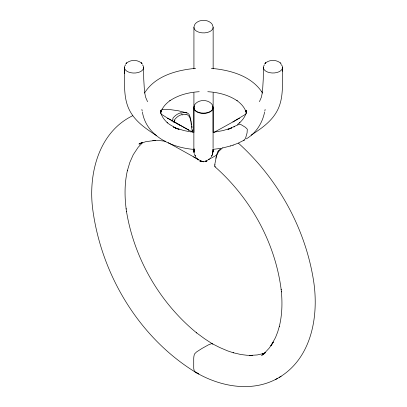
<?xml version="1.0" encoding="UTF-8"?>
<svg xmlns="http://www.w3.org/2000/svg" width="407" height="407" viewBox="0 0 407 407"><rect width="100%" height="100%" fill="white"/><g stroke="black" fill="none" stroke-linecap="round" stroke-linejoin="round"><path stroke-width="0.61" d="M193.905 132.387L193.92 92.755M193.93 68.798L193.93 27.371M213.12 132.392L213.136 92.76M213.146 68.803L213.146 27.376M263.365 67.46L263.273 78.968L262.5 91.687L261.421 97.125L259.452 101.679M194.042 152.93L193.89 150.834M213.075 151.134L213.11 150.142M282.422 71.235L282.575 67.582M246.357 113.405L246.489 110.297L246.281 112.729L246.459 111.543C245.686 116.087 242.776 119.958 239.392 122.945L239.952 122.502L237.393 124.496M214.677 165.425L214.81 166.6L215.501 166.885M192.104 132.061L192.104 131.029A27.579 21.306 -64.9 0 0 192.018 129.645C190.72 124.863 191.916 117.704 187.362 114.708A10.297 7.896 -78.3 0 0 186.009 114.433M213.024 151.648A12.637 12.627 0.7 0 0 213.11 150.392L212.429 154.869M193.88 150.946L194.037 148.87L194.037 152.9M213.095 150.951L212.418 154.899M193.88 150.804L194.042 148.998M192.308 131.634L192.328 130.23M233.944 127.126L234.325 126.419L239.647 124.176A1.297 0.748 60 0 1 239.871 124.176L240.206 124.277A12.775 7.377 60 0 1 241.336 124.812L245.436 127.31L247.303 129.222L247.074 132.901L245.558 138.207L244.342 140.069L237.912 143.274L233.008 145.151M214.754 164.57L216.168 157.601M264.815 111.045L265.14 109.447M160.755 113.105L161.376 110.699L161.116 111.538C162.724 106.98 166.229 103.353 170.095 100.58L169.821 100.778C178.454 94.907 188.914 92.343 199.232 91.702M264.596 112.108C262.423 123.041 255.998 133.165 246.296 138.884M215.832 158.201L215.913 157.85M213.075 150.509L212.673 151.353M216.265 156.441L216.356 156.09M216.692 155.774L216.799 155.423M216.921 154.136L217.033 153.79A25.168 12.866 -42 0 1 217.135 153.444M217.358 152.839L217.547 152.355M217.206 154.233L218.951 151.15L222.807 147.675M217.679 152.05L217.933 151.552M212.037 155.23L211.543 156.202A11.32 11.31 0.7 0 1 211.406 156.436M173.616 122.288L174.389 120.965M171.795 121.108L173.153 119.007M144.541 93.025C155.123 75.875 176.765 70.055 195.645 68.361M217.969 151.485L218.34 150.911M194.648 24.598C198.524 18.88 208.557 18.88 212.434 24.598M194.577 104.813C198.453 99.099 208.486 99.099 212.362 104.813M174.598 120.655L174.883 120.253M218.432 150.783L221.169 148.184M125.646 63.975C129.797 59.269 138.278 59.269 142.425 63.975M264.586 63.94C268.645 59.33 276.78 59.259 281.069 63.589M208.588 159.508L209.346 158.944A9.941 9.936 0.7 0 1 208.964 159.254M142.445 142.709L138.146 147.319L133.252 154.706L129.818 162.454L127.325 170.874L127.411 170.497C124.506 183.119 124.537 196.255 126.165 209.045L126.129 208.781L126.516 211.584L126.48 211.33C134.168 258.465 159.712 302.706 196.688 332.931L196.484 332.773L204.523 338.695L212.82 344.139M126.256 63.304L126.765 62.851L126.414 63.161M264.153 353.647L262.927 354.512L265.679 352.223L264.179 353.5L269.154 348.183L273.356 341.987L270.858 345.945L275.498 337.566L277.671 332.031L279.39 326.185L279.294 326.562C282.112 315.171 282.458 303.286 281.379 291.636L281.405 291.916L281.166 289.565L281.196 289.84C275.224 242.562 250.498 198.077 214.855 166.667M264.565 353.357L261.645 355.382L263.334 354.299M279.35 377.345C312.561 357.366 319.317 313.787 313.187 278.413C304.492 226.699 277.32 178.291 238.451 143.203M245.904 114.046L233.043 121.876L233.623 121.545L213.894 132.448M251.139 135.16C260.851 128.887 270.904 121.998 276.704 111.691C284.279 98.413 282.056 82.3 282.57 67.704M238.731 118.549L239.326 118.203L233.043 121.876M132.601 115.766C98.168 132.428 87.937 175.168 92.867 210.287C101.73 275.066 139.031 337.286 195.024 371.932C219.292 386.508 251.501 392.857 277.309 378.51M264.367 353.632L262.825 354.517L263.716 354.009M275.57 379.512L281.095 376.343M141.585 142.781L139.565 143.885L142.531 142.308L142.277 142.445M209.152 159.218L216.168 155.418M234.503 126.333L228.434 129.238M141.768 142.704L138.924 144.073L145.848 141.646L155.377 140.43L152.849 140.552L159.458 140.563L165.649 141.27M264.036 353.617L264.947 353.2M244.342 140.069L243.645 140.166M227.859 129.482L231.715 127.9L222.939 130.606L213.41 132.275M264.738 353.184L262.49 353.998L264.347 353.337L257.239 354.945L249.761 355.438L252.549 355.387L246.79 355.25L240.929 354.522L233.038 352.691L233.404 352.808L227.482 350.834L219.673 347.497L211.884 343.533L208.521 344.826L201.999 348.438L196.566 351.933L194.658 353.831A2.33 1.348 -60 0 0 194.287 354.583L193.88 356.557A33.028 19.068 -60 0 0 193.722 358.404L193.727 368.187A40.344 23.291 -60 0 0 193.793 368.895L194.398 371.311A4.986 2.88 -60 0 0 194.739 371.718L198.82 373.982L195.355 372.1L195.711 372.227A10.979 6.339 -60 0 0 196.454 372.369M222.838 147.929L230.728 145.894M230.555 145.955L233.196 145.09M205.235 161.625L207.026 161.045L203.49 161.788L199.949 161.04L203.49 161.788M180.896 113.141L181.466 112.988M181.909 114.886L182.428 114.749M220.162 148.438L212.479 149.45M161.772 109.234L170.467 109.636L178.571 110.821L187.281 113.029L188.527 113.792L189.367 115.003M185.353 112.637L184.895 112.622A23.596 18.066 -88.1 0 0 181.471 113.054M186.009 114.459L185.592 114.438A21.281 16.321 -88.2 0 0 182.443 114.85M211.365 68.361C229.93 70.009 250.86 75.651 261.859 91.962M207.774 91.702C218.091 92.343 228.556 94.907 237.189 100.778L236.915 100.58C240.781 103.353 244.286 106.98 245.894 111.538L245.635 110.699L246.255 113.105M194.531 149.45C172.365 147.939 146.362 136.528 142.414 112.108M191.168 131.96L184.071 130.606L175.295 127.9L179.151 129.482M198.428 159.513L197.98 159.33M186.915 112.907L186.732 112.856A12.531 9.468 -72.5 0 0 185.348 112.663M199.954 161.014L201.74 161.62M178.576 129.238L173.407 127.03L175.697 128.001L169.617 124.496L167.053 122.502L167.618 122.945C164.016 119.704 160.628 115.354 160.521 110.297L160.653 113.405M188.278 129.848L188.848 130.154L167.679 118.223L193.096 132.448M193.584 156.909L197.863 159.223L168.183 142.679M173.967 121.897L180.784 125.732M168.274 118.569L161.106 114.067M156.374 135.511C146.5 129.141 136.213 122.217 130.306 111.732C122.655 98.301 124.98 82 124.44 67.252L124.588 73.296L124.43 67.628M280.245 62.81L280.596 63.121M196.693 158.628L198.229 160.032M194.337 151.348L194.022 150.783M147.553 101.709L145.589 97.161L144.505 91.717L143.732 79.004L143.646 67.496M261.752 91.779L262.464 93.025M194.968 155.225L195.462 156.196A11.32 11.31 0.7 0 0 195.599 156.436M189.448 115.181L189.748 115.954M189.85 116.26L190.186 117.404M190.273 117.725L190.491 118.6M190.649 119.256L190.949 120.589M141.865 109.447L142.196 111.045M191.132 121.479L191.3 122.38M191.504 123.509L191.687 124.644M191.89 126.017L192.104 127.63M193.92 150.412L193.9 150.137A12.637 12.627 0.7 0 0 193.986 151.643M193.9 150.137L193.936 151.129M213.085 149.018L213.085 149.608M193.869 149.603L193.864 107.585M213.085 148.234L213.08 107.59M212.708 106.375A9.605 5.545 0 0 1 203.464 113.446A9.605 5.545 0 0 1 194.236 106.369M194.002 150.132A11.701 4.294 0 0 1 193.997 150.041M195.462 156.196A11.762 11.752 0.7 0 1 194.571 154.212A12.541 12.531 0.7 0 1 194.409 153.698M196.708 157.967A10.826 10.816 0.7 0 1 196.535 157.763M199.522 160.221A9.203 9.193 0.7 0 1 198.245 159.407M201.755 161.03A8.735 8.725 0.7 0 1 200.188 160.536M206.817 160.536A8.735 8.725 0.7 0 1 205.25 161.03M208.76 159.412A9.356 9.351 0.7 0 1 208.13 159.849M210.47 157.768A10.826 10.816 0.7 0 1 210.297 157.972M212.144 154.981A11.762 11.752 0.7 0 1 211.543 156.202M212.215 105.291A9.6 5.545 0 0 1 203.464 113.126A9.6 5.545 0 0 1 194.729 105.286M207.697 160.104A8.974 8.969 0.7 0 1 207.26 160.333M142.577 64.947A9.641 5.566 0 0 1 141.509 70.996A9.6 5.545 0 0 1 128.683 72.1A9.6 5.545 0 0 1 125.626 64.83M212.281 25.081A9.6 5.545 0 0 1 209.59 31.68A9.641 5.566 0 0 1 197.095 31.497A9.6 5.545 0 0 1 194.8 25.076M264.428 64.911A9.641 5.566 0 0 0 265.832 71.179A9.6 5.545 0 0 0 278.831 71.851A9.6 5.545 0 0 0 281.003 64.423M216.519 155.393A65.878 33.832 -41.8 0 1 216.728 154.675M214.901 165.303A25.758 12.627 -44.7 0 1 214.993 164.448M216.107 157.621A66.529 34.035 -42 0 1 216.626 155.8M216.712 155.454A27.783 13.965 -42.7 0 1 217.109 154.263M174.425 121.006A19.195 14.621 -87.7 0 1 174.628 120.696M174.527 119.841A17.898 14.291 87.4 0 1 181.853 114.581M172.69 118.462A20.024 16.041 87.2 0 1 180.83 112.785M192.369 129.874A29.111 22.232 -65.9 0 1 192.384 130.215M265.705 62.81L265.191 63.263L265.705 62.81M141.661 63.161L141.305 62.851L141.661 63.161M160.724 112.729L160.551 111.543L160.724 112.729"/></g></svg>
